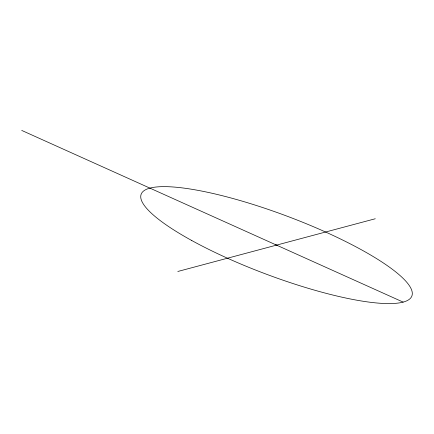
<?xml version="1.0" encoding="UTF-8"?>
<svg xmlns="http://www.w3.org/2000/svg" width="434" height="434" viewBox="0 0 434 434"><rect width="100%" height="100%" fill="white"/><g stroke="black" fill="none" stroke-linecap="round" stroke-linejoin="round"><path stroke-width="0.65" d="M403.132 302.102L21.7 130.412M275.693 244.76L277.348 245.487M177.799 271.478L375.264 218.758M191.79 240.534A144.582 30.798 20.6 0 0 410.77 297.892A144.582 30.798 20.6 0 0 227.036 196.927A144.582 30.798 20.6 0 0 191.79 240.534"/></g></svg>
